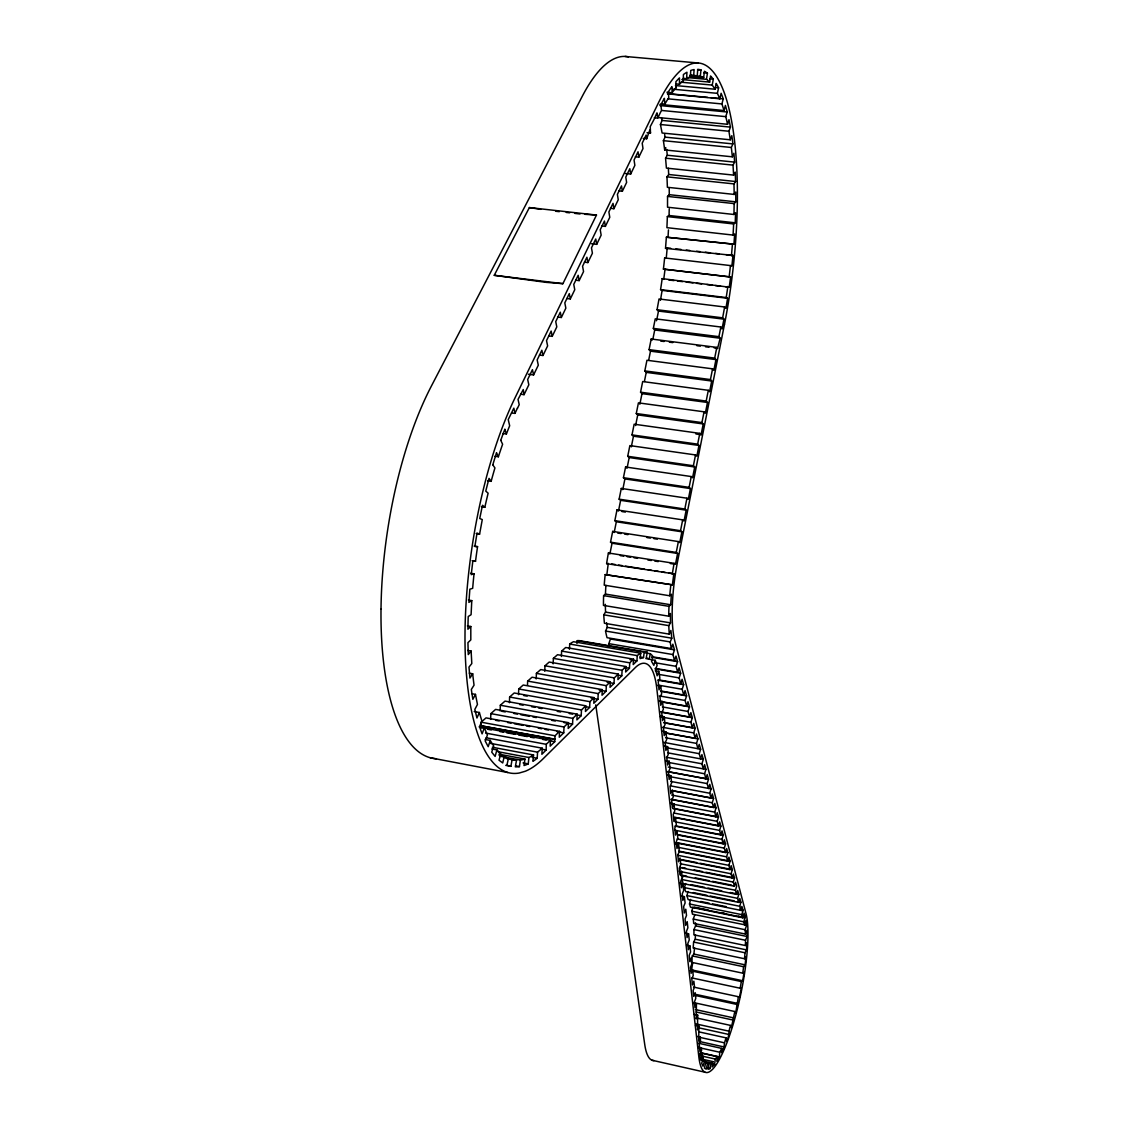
<?xml version="1.0" encoding="UTF-8"?>
<svg xmlns="http://www.w3.org/2000/svg" width="1129" height="1129" viewBox="0 0 1129 1129"><rect width="100%" height="100%" fill="white"/><g stroke="black" fill="none" stroke-linecap="round" stroke-linejoin="round"><path stroke-width="1.5" d="M669.187 188.162L669.285 194.682L667.535 196.404L667.521 207.214L733.963 214.482L734.16 203.601L735.783 201.837L735.783 192.015L734.16 194.414L667.366 187.287A187.626 59.16 -83.9 0 0 666.943 176.844L668.693 174.501L668.34 168.249M467.392 625.918L470.807 626.51L470.807 639.917L467.942 642.641L468.267 654.58L471.118 651.038L467.66 650.445M698.301 1043.196L721.756 1048.404L721.699 1052.609C725.03 1048.135 723.52 1042.589 726.314 1037.918L698.752 1031.835M486.133 737.759L542.259 748.202L541.878 754.271L546.168 749.966L546.267 744.321L550.43 740.257L479.67 727.175M669.229 208.794L669.06 215.498L667.338 216.599A187.202 59.018 -83.9 0 1 666.9 227.663L733.046 235.072L734.64 233.929A195.218 55.519 -83.5 0 1 733.935 244.189L666.364 237.203L665.517 248.366L732.975 255.422L731.931 265.738L730.449 265.611A184.817 52.456 -83.4 0 1 729.136 276.845L663.4 269.097A183.039 57.607 -83.9 0 0 664.628 257.948L666.251 258.089L667.211 247.858L670.668 248.267M480.968 728.022L481.137 722.193L486.006 717.889L559.532 731.366L559.278 737.223L563.752 732.82L564.02 726.991L568.452 722.659L495.603 709.407L490.833 713.627L490.649 719.413M500.133 710.974L500.33 705.244L505.002 701.109L577.173 714.149L576.905 719.893L581.195 715.673L581.477 709.958L585.725 705.794L514.203 692.98L509.616 697.03L509.419 702.718M518.521 694.617L518.733 688.986L523.207 685.021L594.094 697.623L593.812 703.282L597.933 699.232L598.229 693.601L602.307 689.621L532.041 677.217L527.652 681.097L527.483 685.289M536.176 678.91L536.402 673.378L540.706 669.568L610.337 681.775L610.041 687.321L614.007 683.44L614.303 677.908L618.226 674.084L549.202 662.06L544.968 665.8L544.742 671.289M667.338 216.599L733.624 223.937L735.219 222.808L735.586 212.704L733.963 214.482M683.158 78.338L686.658 78.649L686.926 72.228A195.317 55.547 -83.5 0 0 683.384 74.57L683.355 80.865A188.741 53.67 -83.5 0 0 679.475 84.238M694.561 947.739L693.898 954.076L692.317 955.938A75.05 17.993 -78.2 0 1 691.47 962.317L742.727 973.156A75.587 16.3 -78.4 0 0 743.616 966.734L745.084 964.843L745.973 956.87L744.505 958.747L693.15 947.993A75.699 18.149 -78.2 0 0 693.601 942.023L695.252 939.215L695.436 934.897M553.139 663.824L553.379 658.376L557.514 654.707L625.946 666.533L625.635 671.995L629.446 668.255L629.756 662.822L633.524 659.138L565.685 647.496L561.621 651.08L561.381 656.485M550.43 740.257L550.176 746.156L554.748 741.668L555.002 735.783L559.532 731.366M569.453 649.302L569.708 644.052A95.923 29.777 -79.5 0 1 573.518 641.724L640.778 653.211L640.072 658.616L643.502 657.572L644.207 652.068A96.699 27.054 -79.6 0 1 647.34 652.252L646.296 657.572L649.217 659.138L650.29 653.719L645.195 652.858M568.452 722.659L568.183 728.473L572.558 724.155L572.84 718.383L577.173 714.149M585.725 705.794L585.443 711.496L589.648 707.375L589.931 701.688L594.094 697.623M605.299 604.325L605.553 612.101L603.747 614.825A90.546 26.404 -81 0 0 604.438 623.264L669.299 634.131A91.336 23.991 -80.9 0 1 668.805 625.635L670.513 622.883L670.386 613.499L668.721 616.18L603.465 605.412A90.941 26.517 -81 0 1 603.606 595.632L605.426 594.08L605.878 585.386M602.307 689.621L602.011 695.224L606.047 691.258L606.344 685.67L610.337 681.775M618.226 674.084L617.916 679.587L621.797 675.777L622.107 670.287L625.946 666.533M744.505 958.719A76.236 16.441 -78.4 0 0 745.013 952.749L746.565 949.898L746.975 942.659L745.408 945.537L693.898 934.84A75.699 18.149 -78.2 0 0 693.926 929.59L695.591 925.865L695.464 922.774M468.352 600.035L471.781 600.614L471.089 614.698L468.225 616.519A215.357 71.085 -81.2 0 0 467.914 629.192L470.807 626.51M633.524 659.138L633.214 664.558L636.939 660.888L637.25 655.61A96.84 27.096 -79.6 0 1 640.778 653.197M492.371 747.257L533.565 754.976L532.916 761.299A212.097 70.026 -81.1 0 0 537.206 758.265L537.573 752.168L542.259 748.202M668.721 616.18A91.731 24.09 -80.9 0 1 669.017 606.344L670.697 604.749L671.374 594.235L669.737 595.773L604.198 585.147A90.376 26.348 -81 0 1 605.186 574.605L672.376 584.836L673.83 573.828L668.65 573.01M690.158 75.699L693.629 76.01L694.123 69.575A194.88 55.42 -83.5 0 0 690.722 70.464L690.454 76.871A188.868 53.698 -83.5 0 0 686.644 78.663M693.643 76.01A188.741 53.67 -83.5 0 1 697.256 75.784L697.75 69.391A194.95 55.448 -83.5 0 1 700.996 69.927L700.276 76.264A188.741 53.67 -83.5 0 1 703.692 77.576L704.397 71.268A195.515 55.603 -83.5 0 1 707.417 73.187L706.5 79.326A188.741 53.67 -83.5 0 1 709.647 82.092L710.55 75.996A194.597 55.335 -83.5 0 1 713.302 79.213L712.23 85.084L715.08 89.233L675.467 85.55M732.382 244.697L731.423 255.944M700.375 1052.665L717.225 1056.419L716.83 1061.316L719.356 1057.125L719.752 1052.242L721.756 1048.404M498.947 754.158L524.943 759.041L523.997 765.547A216.782 71.593 -81.2 0 0 528.245 763.881L528.908 757.517A201.498 66.484 -81.1 0 0 533.565 754.976M576.919 643.389L577.258 640.665A95.824 29.749 -79.5 0 1 580.701 640.891L647.34 652.252M606.894 574.322L608.277 563.399L606.612 563.653A90.489 26.376 -81 0 1 608.39 552.984L674.112 563.329L675.452 564.331L677.598 553.478L676.243 552.434L610.521 542.174L612.68 531.406L678.388 541.567L679.743 542.64L681.888 531.815L680.533 530.715L614.839 520.652L616.984 509.913L682.678 519.862L684.033 520.991L686.164 510.167L684.823 509.024L619.129 499.173L621.289 488.434L686.968 498.199L688.309 499.371L690.44 488.575L689.113 487.361L623.434 477.708L625.579 466.997L691.258 476.551L692.571 477.779L694.716 466.997L693.389 465.741L627.724 456.285L629.869 445.588L695.535 454.945L696.847 456.229L698.964 445.461L697.666 444.149L632 434.891L634.145 424.208L699.797 433.367L701.095 434.693L703.226 423.954L701.928 422.585L636.276 413.524L638.421 402.855L704.059 411.817L705.343 413.214L707.474 402.474L706.189 401.063L640.552 392.2L642.683 381.546L708.32 390.309L709.591 391.749L711.707 381.023L710.437 379.57L644.814 370.891L646.945 360.264L712.568 368.83L713.838 370.326L715.955 359.615L714.685 358.105L649.076 349.637L651.193 339.01L716.816 347.379L717.578 348.339L714.135 347.887M663.4 269.097L730.618 276.958L729.249 287.203L725.792 286.794M701.053 1058.946L712.935 1061.599L712.201 1066.99L714.572 1064.421L715.306 1059.058A77.407 16.709 -78.4 0 0 717.225 1056.434M507.951 758.66L516.517 760.269L515.304 766.859A212.139 70.054 -81.1 0 0 519.439 766.605L520.37 760.071A201.555 66.526 -81.1 0 0 524.943 759.041M729.249 287.203L662.173 278.623A185.311 58.383 -83.9 0 1 660.564 289.631L662.102 290.365L660.465 300.342M690.144 970.672L691.583 969.882L692.641 963.206M660.564 289.631L726.201 297.548L727.584 298.282L725.919 308.344L724.635 306.975L659.026 298.973L657.05 309.727L658.489 311.068L723.943 319.168A196.39 55.886 -83.5 0 1 721.981 328.934L720.838 327.015L655.243 318.83L653.324 328.398L654.721 329.978L720.175 338.234L717.522 348.607M691.851 971.039L741.372 981.567L742.699 980.734L744.053 972.337L742.727 973.156M476.156 533.565L479.599 534.116L482.281 519.594L479.74 518.479L482.492 505.27L484.849 507.288A207.242 68.417 -81.2 0 1 488.123 493.19L485.78 491.115A213.24 70.45 -81.2 0 1 489.04 478.4L491.143 481.349A209.063 68.968 -81.2 0 1 494.939 467.914L492.837 464.936M724.635 306.975L722.645 317.828L723.943 319.168M741.372 981.567L740.158 988.185L741.273 988.468L739.523 996.963L693.516 987.085M505.721 765.363L510.887 766.337L512.1 759.704L506.949 758.73M715.08 89.233L716.153 83.391A196.248 55.829 -83.5 0 1 718.608 87.822L717.381 93.34L719.907 98.773L667.422 93.834M705.639 1062.897L709.054 1063.659L708.01 1069.304L710.127 1068.528L711.171 1062.897L712.935 1061.599M676.243 552.434L678.388 541.567M680.533 530.715L682.678 519.862M684.823 509.024L686.968 498.199M689.113 487.361L691.258 476.551M693.389 465.741L695.535 454.945M697.666 444.149L699.797 433.367M701.928 422.585L704.059 411.817M706.189 401.063L708.32 390.309M710.437 379.57L712.568 368.83M714.685 358.105L716.816 347.379M720.175 338.234L718.933 336.668L720.838 327.015M610.521 542.174L612.045 543.232L609.886 553.986L608.404 552.97M614.839 520.652L616.335 521.767L614.19 532.493L612.68 531.406M619.129 499.173L620.625 500.33L618.48 511.042L616.984 509.913M623.434 477.708L624.916 478.922L622.771 489.619L621.289 488.434M627.724 456.285L629.192 457.555L627.047 468.239L625.579 466.997M631.323 446.872L633.468 436.203L632 434.891M635.599 425.548L637.73 414.893L636.276 413.524M639.861 404.253L641.992 393.626L640.552 392.2M644.419 381.475L646.24 372.372L644.814 370.891M648.667 360.25L650.487 351.161L649.076 349.637M652.901 339.053L654.721 329.978M719.907 98.773L721.121 93.284L723.266 98.83L721.911 103.939L724.07 110.529L659.915 104.404M499.131 755.372L504.24 756.331L502.73 762.964L499.018 760.226L500.782 753.749L496.901 749.91L491.75 748.936M504.24 756.331A207.51 68.502 -81.2 0 0 508.417 758.533L506.921 765.123A214.312 70.774 -81.2 0 0 510.887 766.337M690.553 899.418L689.494 903.99L690.468 907.123L742.769 917.792L741.936 914.659L742.981 910.059L741.894 906.404L740.779 910.256L739.721 906.277L740.906 902.198L739.82 898.486L738.676 902.367L685.684 891.67L684.428 887.62L685.67 883.555M693.742 1002.623L734.81 1011.513L735.685 1012.868L738.408 996.695L739.523 996.963M651.969 340.365L651.193 339.01M724.07 110.529L725.411 105.449L727.217 112.011L725.764 116.64A189.362 53.853 -83.5 0 1 727.542 124.289L658.786 117.585M650.008 659.421L655.201 660.31L653.846 665.362L651.546 661.354L652.887 656.386A97.334 27.237 -79.6 0 0 650.29 653.719M734.81 1011.513L731.31 1027.856L730.717 1025.442L696.41 1017.949M496.901 749.91L495.123 756.416L491.722 752.168L493.726 745.902A207.934 68.643 -81.2 0 1 490.226 740.412L485.131 739.453M701.222 1060.089L704.567 1060.837L703.042 1066.256L701.716 1063.32L703.24 1057.887A76.193 16.441 -78.4 0 1 702.407 1054.895L699.049 1054.147M694.871 914.603L693.262 919.077A75.996 18.233 -78.2 0 1 693.672 923.409L745.408 934.064A76.546 16.512 -78.4 0 0 745.112 929.717L746.65 925.201L746.015 920.304L744.477 924.834A76.419 16.483 -78.4 0 0 743.842 921.843L745.211 916.508L744.082 913.135L742.769 917.792M738.676 902.367L737.604 898.331L738.803 894.239L737.703 890.471L736.56 894.366L683.186 883.64L681.916 879.533L683.172 875.455L686.63 876.146M680.674 875.511L734.4 886.251L735.558 882.328L736.687 886.152L735.473 890.273L736.56 894.366M679.799 867.58L732.213 878.009L731.098 873.79L732.34 869.626L731.183 865.689L729.997 869.64L678.924 859.55M732.213 878.009L733.384 874.072L734.527 877.953L733.3 882.088L734.4 886.251M679.743 851.718L727.753 861.159L726.596 856.826L727.852 852.621L726.667 848.556L725.467 852.55L675.396 842.756M727.753 861.159L728.939 857.179L730.11 861.187L728.868 865.364L729.997 869.64M677.612 834.966L723.153 843.815L724.352 839.793L725.566 843.913L724.296 848.147L725.467 852.55M674.93 826.075L720.796 834.938L719.596 830.408L720.881 826.132L719.639 821.87L718.411 825.934L673.928 817.396M720.796 834.938L722.024 830.902L723.237 835.093L721.967 839.341L723.153 843.815M672.898 808.562L715.984 816.789L717.225 812.697L718.496 817.029L717.183 821.333L718.411 825.934M746.65 925.201L692.472 914.18A75.869 18.191 -78.2 0 0 691.724 911.188L692.938 907.194L745.013 917.806M671.402 799.515L713.528 807.503L712.258 802.747L713.584 798.401L712.286 793.941L711.016 798.076L671.981 790.709M713.528 807.503L714.77 803.396L716.054 807.785L714.742 812.118L715.984 816.789M742.84 910.807L688.125 899.573L686.898 895.593L688.125 891.543M711.016 798.076L709.746 793.25L711.087 788.875L709.76 784.33L708.476 788.494L707.177 783.597L708.532 779.193L707.191 774.579L705.893 778.756L667.987 771.714M679.376 871.348L680.646 867.241M705.893 778.756L704.581 773.774L705.95 769.357L704.581 764.672L703.282 768.877L701.928 763.811L703.311 759.365L701.928 754.595L700.615 758.829L699.246 753.678L700.643 749.204L699.232 744.364L697.905 748.612L696.522 743.39L697.92 738.888L696.494 733.963L695.154 738.239L665.814 732.933M727.542 124.289L728.995 119.66L730.449 127.111L728.911 131.246L730.308 139.798L662.116 133.01L660.423 124.515L662.031 120.436L661.467 117.924M663.612 722.532L692.359 727.683L693.714 723.393L695.168 728.403L693.742 732.919L695.154 738.239M660.536 711.806L689.509 716.971L688.055 711.468L689.509 706.895L687.998 701.716L686.615 706.062L659.138 701.208M689.509 716.971L690.877 712.639L692.359 717.734L690.92 722.278L692.359 727.683M686.615 706.062L685.134 700.474L686.601 695.873L685.077 690.595L683.68 694.97L661.171 691.019M490.226 740.412L488.208 746.706L485.174 740.949L487.418 735.007L484.355 727.895L479.218 726.949M683.68 694.97L682.17 689.283L683.652 684.654L682.099 679.291L680.688 683.694L658.602 679.856M680.688 683.694L679.15 677.908L680.66 673.251L679.079 667.789L677.64 672.221L655.384 668.382M652.11 656.711L674.549 660.55L675.989 656.09L677.598 661.65L676.088 666.336L677.64 672.221M606.583 622.728L607.275 627.357L605.553 631.04A90.489 26.376 -81 0 0 607.035 637.687L671.416 648.596L672.856 644.193L674.493 649.852L672.955 654.566L674.549 660.55M730.717 1025.442C728.191 1030.608 729.644 1036.253 726.582 1041.291L726.314 1037.918M702.407 1054.895L700.728 1059.835L699.924 1055.149L701.617 1050.21L701.349 1047.867L697.962 1047.119M609.759 646.649L608.827 643.657L610.422 639L674.493 649.852M655.286 670.781L658.715 671.374L657.149 675.805L655.582 669.61L657.12 665.263A96.84 27.096 -79.6 0 0 655.201 660.31M730.308 139.798L731.832 135.678L732.919 143.905L731.338 147.476A188.331 53.543 -83.5 0 1 732.326 156.818L664.656 149.931A186.525 58.793 -83.9 0 0 663.386 140.659L665.066 137.131L664.628 134.365M484.355 727.895L482.097 733.864L479.515 726.639L481.956 721.135A206.819 68.29 -81.2 0 1 479.402 712.498L474.222 711.552M701.349 1047.867L699.938 1051.565L699.19 1043.873L700.53 1040.67L700.135 1037.099L696.734 1036.351M700.135 1037.099L698.724 1040.811L698.907 1026.19L695.492 1025.442M698.907 1026.19L697.482 1029.902L697.68 1015.154L694.236 1014.406M697.68 1015.154L696.24 1018.88L696.424 1003.977L693.065 1003.258M696.424 1003.977L694.97 1007.703L694.434 1001.875L695.789 998.375L695.154 992.659L693.7 996.385L693.135 990.486L694.518 986.986L693.869 981.2L692.402 984.94L691.837 978.956L693.22 975.442L692.571 969.585L691.089 973.325L690.511 967.285L691.908 963.757L691.244 957.829L689.763 961.569L689.184 955.444L690.581 951.93L689.918 945.919L686.559 945.213M689.918 945.919L688.408 949.672L687.829 943.463L689.24 939.935L688.563 933.838L685.19 933.147M688.563 933.838L687.039 937.606L686.446 931.326L687.886 927.784L687.194 921.617L685.656 925.385L685.063 919.02L686.503 915.478L685.797 909.226L684.259 912.994L683.652 906.545L685.105 903.002L684.4 896.666L680.956 895.974M684.4 896.666L682.847 900.448L682.226 893.914L683.68 890.372L682.96 883.951L679.602 883.273M682.96 883.951L681.408 887.733L680.773 881.114L682.255 877.558L681.521 871.052L679.94 874.834L679.305 868.13L680.801 864.574L680.053 857.984L678.458 861.766L677.823 854.978L679.319 851.421L678.571 844.732L675.142 844.055M745.408 945.537A76.236 16.441 -78.4 0 0 745.521 940.274L747.102 936.491L746.989 930.296L745.408 934.064M678.571 844.732L676.963 848.528L676.313 841.641L677.823 838.071L677.061 831.297L675.452 835.093L674.775 828.121L676.313 824.551L675.537 817.678L673.9 821.475L673.237 814.404L674.775 810.834L673.985 803.876L670.584 803.227M673.985 803.876L672.348 807.672L671.656 800.503L673.209 796.933L672.418 789.863L670.753 793.673L670.061 786.405L671.628 782.834L670.824 775.665L667.38 775.016M671.416 648.596A91.266 23.977 -80.9 0 1 670.189 641.935L671.811 638.195L670.894 630.462L669.299 634.131M670.824 775.665L669.158 779.462L668.453 772.109L670.033 768.524L669.215 761.256L665.842 760.636M732.326 156.818L733.921 153.248L734.64 162.124L733.017 165.116L733.61 175.108L666.406 168.108L665.56 158.187L667.281 155.237L666.66 149.324M669.215 761.256L667.521 765.067L666.802 757.601L668.396 754.017L667.578 746.636L664.177 746.015M479.402 712.498L476.946 718.016L474.843 709.407L477.454 704.454L475.478 694.377L472.077 693.77M667.578 746.636L665.87 750.446L665.136 742.882L666.759 739.297L665.912 731.818L662.483 731.197M665.912 731.818L664.191 735.628L663.457 727.951L665.08 724.366L664.233 716.774L660.775 716.153M664.233 716.774L662.497 720.584L661.735 712.794L663.386 709.21L662.511 701.504L659.04 700.897M662.511 701.504L660.761 705.329L659.999 697.426L661.65 693.841L660.775 686.023L657.374 685.43M660.775 686.023L659.011 689.833L658.235 681.817L659.886 678.275A96.84 27.096 -79.6 0 0 658.715 671.374M664.656 149.931L665.771 147.589M517.463 408.289L519.227 404.662L518.028 399.398L523.263 389.547L524.054 394.67L520.596 394.19M524.054 394.67L528.838 384.777L527.666 379.499L532.436 369.663L533.58 374.941L528.428 374.249M533.58 374.941L538.293 365.189L537.164 359.911L541.864 350.23L542.978 355.508L539.493 355.042M542.978 355.508L547.621 345.897L546.521 340.605L551.15 331.065L552.222 336.357L548.765 335.92M552.222 336.357L556.795 326.902L555.736 321.596L560.294 312.197L561.339 317.503L557.895 317.066M561.339 317.503L565.841 308.175L564.81 302.868L569.298 293.611L570.314 298.931L566.829 298.493M570.314 298.931L574.76 289.73L573.758 284.423L578.175 275.293L579.163 280.613L575.691 280.19M579.163 280.613L583.552 271.567L582.564 266.232L586.925 257.243L587.884 262.577L584.427 262.168M587.884 262.577L592.415 253.206L591.469 247.872L595.759 239.023L596.691 244.358L591.54 243.751M596.691 244.358L601.15 235.128L600.233 229.78L604.467 221.058L605.37 226.393L601.884 225.998M605.37 226.393L609.773 217.304L608.884 211.956L613.047 203.361L613.922 208.71L610.45 208.315M613.922 208.71L618.255 199.734L617.394 194.4L621.5 185.918L622.347 191.267L618.904 190.9M622.347 191.267L626.623 182.432L625.791 177.084L629.841 168.729L630.659 174.078L625.395 173.527M630.659 174.078L634.865 165.37L634.061 160.022L638.04 151.794L638.845 157.143L635.359 156.776M638.845 157.143L642.994 148.562L642.203 143.2L646.141 135.085L646.677 138.768L643.205 138.43M647.03 132.7L650.487 133.053L650.248 126.617L654.199 119.138A195.091 55.49 -83.5 0 1 656.979 112.844L657.713 118.108L654.27 117.769M657.713 118.108L659.618 114.142A188.868 53.698 -83.5 0 1 661.538 110.289L660.818 104.926A195.091 55.49 -83.5 0 1 664.388 98.322L664.868 104.108L661.368 103.783M562.919 283.661L596.479 215.06L529.374 207.581L494.248 275.307L546.126 282.363L562.919 283.661L494.248 275.307M475.478 694.377L472.853 699.331L471.315 689.466L474.053 685.162A207.849 68.601 -81.2 0 1 472.698 673.787L469.255 673.18M733.61 175.108L735.233 172.116L735.586 181.529L733.963 183.9A189.362 53.853 -83.5 0 1 734.175 194.541M472.698 673.787L469.932 678.077L468.987 667.084L471.809 663.542L471.118 651.038M471.781 600.614L468.902 602.392L469.847 589.211L472.67 588.322A205.732 67.966 -81.2 0 1 474.039 573.828L470.61 573.264M665.517 248.366L667.211 247.858M474.039 573.828L471.23 574.661L472.811 561.198L475.521 561.296A203.601 67.331 -81.2 0 1 477.567 546.648L474.124 546.097M666.364 237.203L733.935 244.189M605.186 574.605L672.376 584.836M606.612 563.653L673.83 573.828M477.567 546.648L474.857 546.507L477.045 533.043L479.599 534.116M516.517 760.269L512.1 759.704M584.991 214.312L596.479 215.06M729.136 276.845L730.618 276.958M625.071 56.45L697.849 62.956M697.553 69.617L700.996 69.927M703.917 72.863L707.417 73.187M690.341 75.163L697.256 75.784M689.96 75.318L700.276 76.264M689.65 76.292L703.692 77.576M709.845 78.889L713.302 79.213M687.293 77.576L706.5 79.326M681.845 79.552L709.661 82.107M681.069 82.205L712.23 85.084M676.017 83.927L679.46 84.238L679.489 77.915A195.091 55.49 -83.5 0 0 675.876 81.725L676.102 87.808M715.179 87.512L718.608 87.822M672.785 89.191L717.381 93.34M666.943 92.268L672.15 92.747L671.924 86.637A195.091 55.49 -83.5 0 0 668.312 91.872L668.777 97.644A188.868 53.698 -83.5 0 0 664.868 104.122M667.549 93.594L707.587 97.362M711.072 97.687L723.266 98.83M667.902 98.83L721.911 103.939M659.929 105.561L727.217 112.011M661.876 110.487L725.764 116.64M662.031 120.436L730.449 127.111M660.423 124.515L728.911 131.246M665.066 137.131L732.919 143.905M663.386 140.659L731.338 147.476M667.281 155.237L734.64 162.124M665.56 158.187L733.017 165.116M668.693 174.501L735.586 181.529M666.943 176.844L733.963 183.9M669.285 194.682L735.783 201.837M667.535 196.404L734.16 203.601M669.06 215.498L735.219 222.808M555.821 211.278L559.292 211.659M566.208 212.435L569.665 212.816M574.859 213.395L580.052 213.988M675.862 248.86L681.055 249.453M686.249 250.045L689.706 250.455M696.635 251.245L700.093 251.64M705.286 252.233L710.48 252.84M715.659 253.432L719.131 253.827M726.046 254.632L732.975 255.422M664.628 257.948L731.931 265.738M668.89 280.006L674.069 280.613M677.513 281.036L682.692 281.643M686.136 282.067L693.037 282.885M696.48 283.294L701.659 283.915M706.825 284.522L712.004 285.143M715.447 285.552L720.627 286.173M662.102 290.365L727.584 298.282M657.05 309.727L722.645 317.828M653.324 328.398L718.933 336.668M660.691 341.071L664.134 341.508M669.314 342.172L672.757 342.609M696.889 345.686L700.347 346.137M705.512 346.786L708.956 347.238M650.487 351.161L715.955 359.615M646.24 372.372L711.707 381.023M641.992 393.626L707.474 402.474M637.73 414.893L703.226 423.954M695.93 433.973L701.095 434.693M511.578 412.932L515.05 413.412L513.836 408.162L508.219 419.607L509.673 425.76A207.313 68.446 -81.2 0 0 506.399 433.988L502.984 433.494M633.468 436.203L698.964 445.461M629.192 457.555L694.716 466.997M494.954 456.257L498.383 456.765A207.482 68.502 -81.2 0 1 502.617 444.247L500.796 440.423M624.916 478.922L690.44 488.575M620.625 500.33L686.164 510.167M487.7 480.841L491.143 481.349M621.938 511.564L625.381 512.086M616.335 521.767L681.888 531.815M529.374 207.581L540.706 209.317M481.391 506.766L484.849 507.288M617.648 533.029L621.091 533.565M624.535 534.102L627.992 534.638M646.973 537.573L650.417 538.096M653.874 538.632L657.318 539.168M612.045 543.232L677.598 553.478M620.244 555.609L623.688 556.16M627.145 556.696L630.603 557.246M634.046 557.797L637.504 558.333M647.848 559.97L651.306 560.52M654.749 561.057L658.207 561.607M670.287 563.512L673.731 564.048M611.735 563.95L615.178 564.5M618.636 565.05L622.079 565.587M625.537 566.137L644.504 569.157M647.961 569.708L651.405 570.258M654.848 570.808L658.306 571.359M661.749 571.909L665.207 572.459M472.077 560.732L475.521 561.296M605.426 594.08L670.697 604.749M603.606 595.632L669.017 606.344M605.553 612.101L670.513 622.883M603.747 614.825L668.805 625.635M607.275 627.357L671.811 638.195M605.553 631.04L670.189 641.935M608.827 643.657L672.955 654.566M577.258 640.665L644.207 652.068M651.842 657.247L677.598 661.65M569.708 644.052L637.25 655.61M640.058 656.993L643.502 657.572M645.816 658.56L649.217 659.138M655.455 662.794L676.088 666.336M630.024 659.703L636.939 660.888M561.621 651.08L629.756 662.822M655.102 668.848L680.66 673.251M624.337 667.38L629.446 668.255M658.687 674.366L679.15 677.908M553.379 658.376L622.107 670.287M657.6 680.124L683.652 684.654M618.367 675.184L621.797 675.777M658.489 685.148L682.17 689.283M544.968 665.8L614.303 677.908M660.761 691.343L686.601 695.873M607.077 682.226L614.007 683.44M536.402 673.378L606.344 685.67M659.265 695.916L685.134 700.474M599.231 690.045L606.047 691.258M662.158 702.055L689.509 706.895M527.652 681.097L598.229 693.601M662.384 706.909L688.055 711.468M591.046 698.004L597.933 699.232M661.834 712.3L692.359 717.734M518.733 688.986L589.931 701.688M660.366 716.816L690.92 722.278M523.729 695.549L527.187 696.17M586.177 706.754L589.648 707.375M664.007 722.8L695.168 728.403M509.616 697.03L581.477 709.958M662.554 727.302L693.742 732.919M519.679 704.567L523.094 705.188M531.632 706.726L535.047 707.347M538.477 707.968L541.892 708.575M557.274 711.355L560.69 711.976M569.228 713.514L572.643 714.135M576.072 714.756L581.195 715.673M665.291 732.989L697.92 738.888M500.33 705.244L572.84 718.383M665.574 737.773L696.522 743.39M501.855 711.284L505.298 711.919M513.921 713.486L517.378 714.121M520.822 714.742L529.445 716.308M532.902 716.943L536.346 717.564M551.869 720.387L555.313 721.022M563.935 722.588L572.558 724.155M663.654 742.374L700.643 749.204M490.833 713.627L564.02 726.991M666.83 747.751L699.246 753.678M495.744 720.344L499.145 720.965M507.655 722.532L511.042 723.153M514.443 723.774L522.953 725.34M526.354 725.961L529.755 726.582M538.251 728.149L541.652 728.769M545.053 729.39L548.454 730.011M556.95 731.578L563.752 732.82M667.789 752.845L703.311 759.365M481.137 722.193L555.002 735.783M666.378 757.263L701.928 763.811M555.031 739.156L481.039 725.792L554.847 739.41M669.553 762.639L705.95 769.357M487.827 729.292L491.256 729.927M499.837 731.521L503.266 732.142M506.709 732.777L515.29 734.372M518.719 735.007L527.299 736.588M530.729 737.223L534.158 737.858M542.739 739.439L546.168 740.074M549.597 740.709L554.748 741.668M485.597 733.074L546.267 744.321M668.255 767.043L704.581 773.774M667.366 771.53L708.532 779.193M540.974 749.007L546.168 749.966M669.412 776.54L707.177 783.597M489.718 743.235L537.573 752.168M670.852 781.451L711.087 788.875M532.084 757.305L537.206 758.265M497.847 751.688L528.908 757.517M670.555 785.883L709.746 793.25M499.935 756.218L520.37 760.071M504.959 757.869L508.417 758.533M673.039 790.752L713.584 798.401M523.08 762.894L528.245 763.881M671.67 795.07L712.258 802.747M516.024 765.97L519.439 766.605M671.12 799.261L716.054 807.785M430.248 757.757L507.824 772.532M671.501 803.876L714.742 812.118M673.886 808.505L718.496 817.029M674.253 813.106L717.183 821.333M674.888 817.283L720.881 826.132M675.269 821.856L719.596 830.408M675.89 825.934L723.237 835.093M674.577 830.154L721.967 839.341M678.811 834.825L725.566 843.913M677.245 838.974L724.296 848.147M677.993 842.869L727.852 852.621M678.416 847.371L726.596 856.826M678.896 851.111L730.11 861.187M677.612 855.26L728.868 865.364M681.464 859.578L696.734 862.584M700.121 863.262L732.34 869.626M680.194 863.699L731.098 873.79M682.325 867.58L685.698 868.243M694.109 869.923L702.534 871.588M705.907 872.265L734.527 877.953M681.069 871.673L733.3 882.088M695.252 877.868L709.068 880.634M712.512 881.326L731.507 885.108M681.916 879.533L735.473 890.273M690.807 884.6L704.524 887.352M707.954 888.029L721.671 890.795M730.237 892.517L738.803 894.239M684.428 887.62L737.604 898.331M693.234 892.573L706.853 895.325M710.254 896.017L734.09 900.829M737.505 901.521L740.906 902.198M686.898 895.593L739.721 906.277M700.7 901.478L709.153 903.2M712.526 903.877L726.06 906.629M739.594 909.367L742.981 910.059M689.494 903.99L741.936 914.659M741.852 915.817L745.211 916.508M694.518 907.25L707.968 909.988M721.403 912.726L724.762 913.403M738.211 916.155L744.928 917.524M691.724 911.188L743.842 921.843M693.262 919.077L745.112 929.717M695.591 925.865L747.102 936.491M693.926 929.59L745.521 940.274M695.252 939.215L746.565 949.898M693.601 942.052L745.013 952.777M693.898 954.076L745.084 964.843M692.317 955.938L743.616 966.734M691.583 969.882L742.699 980.734M691.865 977.926L741.273 988.468M694.166 994.042L736.898 1003.258M695.139 995.439L737.773 1004.627M695.379 1009.566L733.074 1017.765M696.043 1011.979L733.652 1020.179M696.17 1023.961L728.826 1031.13M698.216 1027.7L729.094 1034.503M699.26 1037.241L724.324 1042.787M699.232 1041.446L724.268 1046.992M697.92 1047.387L719.752 1052.242M700.897 1053.004L719.356 1057.125M701.786 1056.038L715.306 1059.058M702.661 1060.992L711.171 1062.897M711.199 1063.673L714.572 1064.421M706.726 1067.766L710.127 1068.528M651.927 1060.216L705.075 1072.211M662.173 278.623L663.711 279.385A194.724 61.446 -83.9 0 0 665.023 269.224M496.548 452.969L498.383 456.765M504.861 429.415L506.399 433.988M650.487 133.053L649.852 129.976A195.091 55.49 -83.5 0 0 646.677 138.768M595.745 704.891L644.744 1044.537A84.731 20.322 -78.2 0 0 654.044 1060.583M658.489 311.068A194.498 61.361 -83.9 0 1 656.528 320.749M669.737 595.773A91.266 23.977 -80.9 0 1 670.824 585.132M672.305 574.111A91.266 23.977 -80.9 0 1 674.112 563.343M628.401 56.887A199.396 62.899 -83.9 0 0 582.338 96.163L431.32 386.189A218.617 79.976 -81.3 0 0 381.009 609.223M727.852 286.441A187.104 53.162 -83.5 0 1 726.201 297.548M709.054 1063.659A76.97 16.61 -78.4 0 1 707.53 1063.532L706.218 1069.177L704.454 1068.09L705.766 1062.431A76.32 16.469 -78.4 0 1 704.567 1060.837M515.036 413.242A207.51 68.502 -81.2 0 1 517.449 408.119M733.624 223.937A189.023 53.755 -83.5 0 1 733.046 235.072M672.122 92.634A189.023 53.755 -83.5 0 1 676.059 87.695M668.453 229.921A193.341 60.966 -83.9 0 1 668.043 236.723M436.429 758.759A218.589 79.976 -81.3 0 1 381.009 609.208M492.837 464.767A214.312 70.774 -81.2 0 1 496.534 452.785M500.782 440.268A214.312 70.774 -81.2 0 1 504.861 429.246M724.493 324.235L677.696 560.887A80.512 21.141 -80.9 0 0 675.001 641.794L746.057 913.77A85.338 18.417 -78.4 0 1 730.731 1032.033A85.338 18.417 -78.4 0 1 698.809 1056.631L656.782 688.422A85.367 23.878 -79.6 0 0 635.105 667.789L543.148 758.744A221.101 73.032 -81.2 0 1 525.168 771.29L519.269 773.012A220.974 72.99 -81.2 0 1 465.021 643.318A220.974 72.99 -81.2 0 1 515.05 397.817L658.151 103.416A201.343 57.283 -83.5 0 1 726.61 99.874A201.343 57.283 -83.5 0 1 724.493 324.305"/></g></svg>
